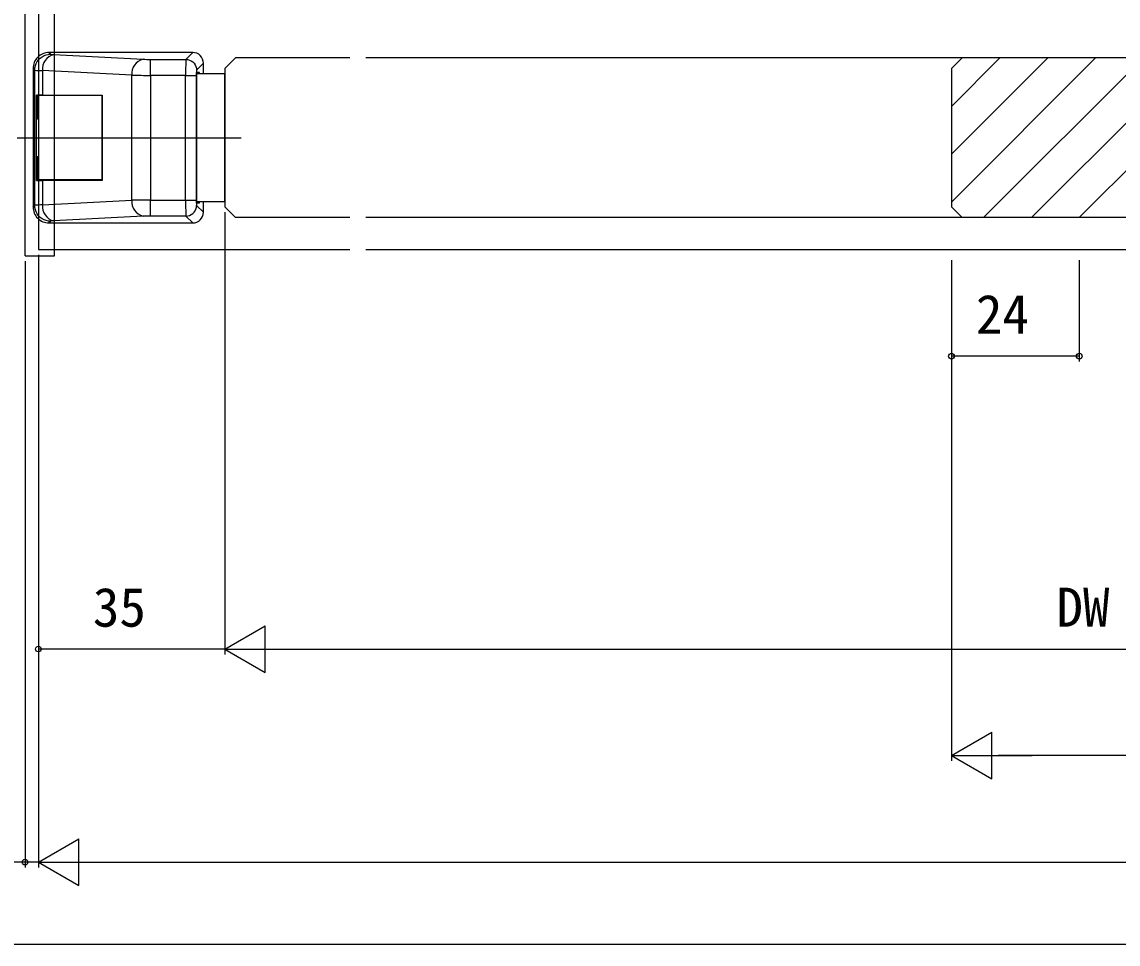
# Model space of a CAD drawing. Units: millimetres, scale not verified. Extents: x -438 to 438, y -652 to 649.
# Drawn here: x -238.1 to -32.2, y -652.1 to -479 of the extents above; entities that cross this region are included whole.
import ezdxf
from ezdxf.enums import TextEntityAlignment as Align

# ---------------------------------------------------------------- set-up
doc = ezdxf.new("R2010")
doc.units = ezdxf.units.MM
doc.header["$LTSCALE"] = 4
for name, color, linetype in [('0-4_YKK_12', 2, 'Continuous'), ('0-5_YKK_13', 4, 'Continuous'), ('0-7_YKK_D', 6, 'Continuous'), ('0-8_YKK_ZWAK', 7, 'Continuous')]:
    doc.layers.add(name, color=color, linetype=linetype)
doc.styles.add('ＭＳ ゴシック', font='')
doc.styles.get('ＭＳ ゴシック').set_extended_font_data('MS Gothic')

msp = doc.modelspace()

# ---------------------------------------------------------------- linework, layer by layer
at = {"layer": '0-4_YKK_12'}
for p, q in [((-235.003, -462.211), (-235.003, -521.711)), ((-200.003, -487.711), (-198.003, -485.711)), ((-176.526, -485.711), (-198.003, -485.711)), ((131.497, -485.711), (-173.526, -485.711)), ((-63.503, -487.711), (-61.503, -485.711)), ((-63.503, -494.816), (-54.397, -485.711)), ((-63.503, -503.796), (-45.417, -485.711)), ((-63.503, -512.776), (-36.437, -485.711)), ((150.59, -485.711), (-61.503, -485.711)), ((-57.457, -515.711), (-27.457, -485.711)), ((-48.476, -515.711), (-18.476, -485.711)), ((-39.496, -515.711), (-9.496, -485.711)), ((-200.003, -487.711), (-200.003, -513.711)), ((-63.503, -487.711), (-63.503, -513.711)), ((-198.003, -515.711), (-200.003, -513.711)), ((-61.503, -515.711), (-63.503, -513.711)), ((-176.526, -515.711), (-198.003, -515.711)), ((131.497, -515.711), (-173.526, -515.711)), ((150.59, -515.711), (-61.503, -515.711)), ((-235.003, -521.711), (-176.526, -521.711)), ((-173.526, -521.711), (150.59, -521.711))]:
    msp.add_line(p, q, dxfattribs=at)
at = {"layer": '0-5_YKK_13'}
for p, q in [((-237.503, -522.911), (-237.503, -462.211)), ((-232.003, -522.911), (-232.003, -462.211)), ((-233.007, -484.711), (-232.692, -485.025)), ((-206, -484.711), (-233.007, -484.711)), ((-232.109, -485.094), (-215.346, -485.972)), ((-207.292, -486.003), (-206, -484.711)), ((-235.688, -488.021), (-236.003, -487.707)), ((-236.003, -487.707), (-236.003, -513.715)), ((-213.931, -486.003), (-207.292, -486.003)), ((-213.931, -488.999), (-213.931, -486.003)), ((-204.003, -486.708), (-205.295, -488)), ((-204.003, -488.711), (-204.003, -486.708)), ((-235.688, -513.4), (-235.688, -488.021)), ((-217.467, -488.968), (-234.231, -488.09)), ((-234.231, -488.09), (-234.231, -492.711)), ((-217.467, -512.453), (-217.467, -488.968)), ((-207.342, -488.999), (-213.931, -488.999)), ((-213.931, -488.999), (-213.931, -512.423)), ((-207.342, -512.423), (-207.342, -488.999)), ((-200.003, -488.711), (-205.344, -488.711)), ((-205.313, -488.461), (-205.313, -512.961)), ((-204.762, -488.461), (-205.313, -488.461)), ((-204.762, -488.711), (-204.762, -488.461)), ((-234.231, -492.711), (-235.374, -492.711)), ((-235.374, -508.711), (-235.374, -492.711)), ((-234.055, -492.811), (-235.144, -492.811)), ((-235.144, -497.211), (-235.144, -492.811)), ((-234.231, -492.711), (-223.003, -492.711)), ((-223.003, -492.811), (-234.055, -492.811)), ((-223.003, -492.711), (-223.003, -508.711)), ((-223.003, -508.611), (-223.003, -492.811)), ((-239.003, -500.711), (-196.934, -500.711)), ((-235.374, -508.711), (-234.231, -508.711)), ((-234.055, -508.611), (-235.144, -508.611)), ((-234.231, -508.711), (-234.231, -513.332)), ((-223.003, -508.711), (-234.231, -508.711)), ((-223.003, -508.611), (-234.055, -508.611)), ((-234.231, -513.332), (-217.467, -512.453)), ((-213.931, -512.423), (-207.342, -512.423)), ((-213.931, -515.418), (-213.931, -512.423)), ((-207.342, -512.423), (-205.344, -512.423)), ((-236.003, -513.715), (-235.688, -513.4)), ((-205.295, -513.421), (-204.003, -514.713)), ((-204.003, -514.713), (-204.003, -512.711)), ((-232.692, -516.396), (-233.007, -516.711)), ((-233.007, -516.711), (-206, -516.711)), ((-215.346, -515.449), (-232.109, -516.328)), ((-207.292, -515.418), (-213.931, -515.418)), ((-206, -516.711), (-207.292, -515.418)), ((-237.503, -522.911), (-232.003, -522.911))]:
    msp.add_line(p, q, dxfattribs=at)
for points in [[(-235.688, -488.021), (-235.657, -487.595), (-235.565, -487.178), (-235.415, -486.778), (-235.21, -486.404), (-234.954, -486.062), (-234.651, -485.76), (-234.309, -485.503), (-233.935, -485.298), (-233.535, -485.148), (-233.118, -485.057), (-232.692, -485.025)], [(-207.292, -486.003), (-206.946, -486.034), (-206.61, -486.125), (-206.295, -486.272), (-206.01, -486.472), (-205.764, -486.718), (-205.564, -487.003), (-205.417, -487.318), (-205.326, -487.654), (-205.295, -488)], [(-207.342, -488.999), (-205.344, -488.999), (-205.344, -512.423)], [(-205.344, -512.711), (-200.003, -512.711), (-200.003, -488.711)], [(-234.919, -504.211), (-234.919, -497.211), (-235.144, -497.211)], [(-235.144, -508.611), (-235.144, -504.211), (-234.919, -504.211)], [(-232.692, -516.396), (-233.118, -516.365), (-233.535, -516.273), (-233.935, -516.123), (-234.309, -515.918), (-234.651, -515.662), (-234.954, -515.36), (-235.21, -515.018), (-235.415, -514.643), (-235.565, -514.243), (-235.657, -513.826), (-235.688, -513.4)], [(-207.292, -515.418), (-206.946, -515.387), (-206.61, -515.297), (-206.295, -515.149), (-206.01, -514.949), (-205.764, -514.703), (-205.564, -514.418), (-205.417, -514.103), (-205.326, -513.767), (-205.295, -513.421)], [(-205.313, -512.961), (-204.762, -512.961), (-204.762, -512.711)]]:
    msp.add_lwpolyline(points, dxfattribs=at)
for centre, radius, start, end in [((-233.008, -487.705), 2.994, 89.96782, 180.03218), ((-231.489, -487.782), 2.759, 102.98938, 186.40774), ((-232.155, -482.973), 2.121, 255.33304, 271.24019), ((-205.999, -486.707), 1.996, 359.96796, 90.03204), ((-214.726, -488.66), 2.759, 102.98938, 186.40774), ((-214.014, -457.225), 28.778, 267.34813, 270.16471), ((-163.161, -488.233), 44.187, 177.1073, 180.99321), ((-234.44, -477.035), 11.057, 263.52066, 271.0879), ((-214.178, -313.761), 175.238, 268.92448, 270.08052), ((-199.925, -488.768), 5.425, 171.86503, 182.44066), ((-214.62, -512.686), 2.857, 175.32403, 255.27885), ((-214.102, -696.393), 183.971, 89.94692, 91.04808), ((-154.584, -513.046), 52.761, 179.32261, 182.57688), ((-199.925, -512.654), 5.425, 177.55934, 188.13497), ((-233.008, -513.717), 2.994, 179.96782, 270.03218), ((-234.263, -528.158), 14.826, 89.87498, 95.51645), ((-231.383, -513.565), 2.857, 175.32403, 255.27885), ((-232.155, -518.449), 2.121, 88.75981, 104.66696), ((-214.014, -544.196), 28.778, 89.83529, 92.65187), ((-205.999, -514.715), 1.996, 269.96796, 0.03204)]:
    msp.add_arc(centre, radius, start, end, dxfattribs=at)
at = {"layer": '0-7_YKK_D'}
for p, q in [((-200.003, -514.711), (-200.003, -597.711)), ((-200.003, -514.711), (-200.003, -597.711)), ((-235.003, -522.711), (-235.003, -597.711)), ((-235.003, -522.711), (-235.003, -637.709)), ((-237.503, -523.911), (-237.503, -637.709)), ((-235.003, -523.711), (-235.003, -637.709)), ((-63.503, -523.711), (-63.505, -617.705)), ((-63.503, -523.711), (-63.503, -542.711)), ((-39.503, -523.711), (-39.503, -542.711)), ((-39.503, -541.711), (-63.503, -541.711)), ((-200.003, -596.711), (-192.425, -592.336)), ((-192.425, -601.086), (-192.425, -592.336)), ((-200.003, -596.711), (-235.003, -596.711)), ((-200.003, -596.711), (-192.425, -601.086)), ((-200.003, -596.711), (-184.847, -596.711)), ((-191.253, -596.711), (124.747, -596.711)), ((-63.505, -616.705), (-55.927, -612.33)), ((-55.927, -621.08), (-55.927, -612.33)), ((-63.505, -616.705), (-55.927, -621.08)), ((-63.505, -616.705), (-48.349, -616.706)), ((261.245, -616.713), (-54.755, -616.706)), ((-235.003, -636.709), (-227.425, -632.334)), ((-227.425, -641.084), (-227.425, -632.334)), ((-237.503, -636.709), (-261.775, -636.709)), ((-235.003, -636.709), (-237.503, -636.709)), ((-235.003, -636.709), (-232.878, -636.709)), ((-235.003, -636.709), (-227.425, -641.084)), ((-235.003, -636.709), (-219.847, -636.709)), ((-226.253, -636.709), (296.247, -636.709))]:
    msp.add_line(p, q, dxfattribs=at)
for centre in [(-63.503, -541.711), (-39.503, -541.711), (-235.003, -596.711), (-237.503, -636.709)]:
    msp.add_circle(centre, 0.531, dxfattribs=at)
at = {"layer": '0-8_YKK_ZWAK'}
msp.add_lwpolyline([(-437.5, -652.1), (437.5, -652.1), (437.5, 622.9)], dxfattribs=at)

# ---------------------------------------------------------------- texts
at = {"layer": '0-7_YKK_D', "style": 'ＭＳ ゴシック'}
for s, p in [('24', (-58.917, -539.711)), ('35', (-224.775, -594.711)), ('DW', (-43.792, -594.711))]:
    msp.add_text(s, height=7.331, dxfattribs=at).set_placement(p, align=Align.BOTTOM_LEFT)

doc.saveas('drawing.dxf')
